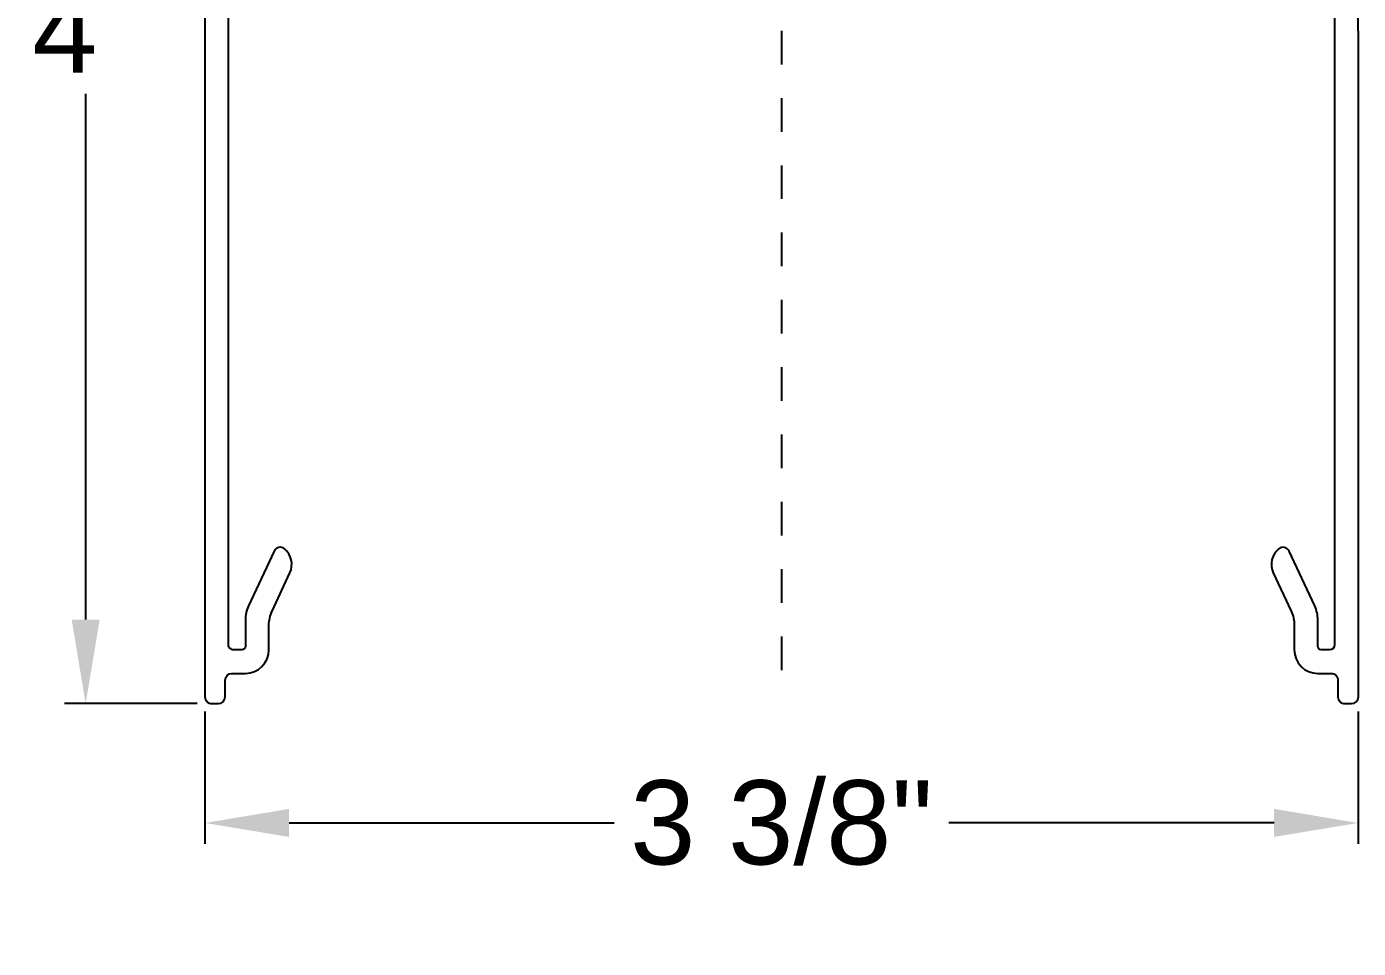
# Model space of a CAD drawing. Header units: inches. Extents: x -2.24 to 5.76, y -0.73 to 5.69.
# Drawn here: x -2.244 to 1.714, y -0.727 to 2.012 of the extents above; entities that cross this region are included whole.
import ezdxf

# ---------------------------------------------------------------- set-up
doc = ezdxf.new("R2010")
doc.units = ezdxf.units.IN
doc.header["$LTSCALE"] = 0.5
doc.header["$MEASUREMENT"] = 0
doc.linetypes.add('PHANTOM', pattern=[0.5, 0.25, -0.05, 0.05, -0.05, 0.05, -0.05])
doc.layers.get('Defpoints').update_dxf_attribs({"linetype": 'CONTINUOUS'})
doc.layers.add('Construction', color=60, linetype='PHANTOM', plot=False)
doc.layers.add('CUST DWG', color=60, linetype='CONTINUOUS', lineweight=20)
doc.layers.add('Housing', color=150, linetype='CONTINUOUS')
doc.styles.get("Standard").update_dxf_attribs({"font": 'arial.ttf'})
doc.dimstyles.new('LSAD_CustDims', dxfattribs={"dimtxt": 1, "dimasz": 1, "dimexe": 0.0625, "dimexo": 0.042969, "dimgap": 0.0625, "dimtad": 0, "dimtih": 1, "dimtoh": 1, "dimdec": 3, "dimzin": 0, "dimdsep": 46, "dimlunit": 4, "dimtxsty": 'Standard', "dimcen": 0.125, "dimclrd": 256, "dimclre": 256, "dimclrt": 256, "dimadec": 0, "dimazin": 0, "dimtfac": 1, "dimtdec": 3, "dimtix": 1, "dimtofl": 0, "dimtmove": 0, "dimatfit": 3, "dimfxl": 1, "dimfrac": 2, "dimtolj": 1, "dimtzin": 0, "dimarcsym": 0})

# ---------------------------------------------------------------- blocks, each defined once
blk = doc.blocks.new('*D0')
at = {"layer": 'CUST DWG', "lineweight": -2, "ltscale": 0.5, "transparency": 16777216}
for p, q in [((-1.7367, 4), (-2.1308, 4)), ((-2.0683, 3.75), (-2.0683, 2.1875)), ((-2.0683, 0.25), (-2.0683, 1.8125)), ((-1.7367, 0), (-2.1308, 0))]:
    blk.add_line(p, q, dxfattribs=at)
at = {"layer": 'CUST DWG', "ltscale": 0.5, "transparency": 16777216}
for points in [[(-2.11, 3.75), (-2.0267, 3.75), (-2.0683, 4)], [(-2.11, 0.25), (-2.0267, 0.25), (-2.0683, 0)]]:
    blk.add_solid(points, dxfattribs=at)
at = {"layer": 'Defpoints', "color": 0, "ltscale": 0.5, "transparency": 16777216}
for p in [(-2.0683, 4), (-1.6938, 4), (-1.6938, 0)]:
    blk.add_point(p, dxfattribs=at)
at = {"layer": 'CUST DWG', "ltscale": 0.5, "transparency": 16777216, "insert": (-2.0683, 2), "char_height": 0.25, "attachment_point": 5}
blk.add_mtext('\\A1;4"', dxfattribs=at)
blk = doc.blocks.new('*D1')
at = {"layer": 'CUST DWG', "lineweight": -2, "ltscale": 0.5, "transparency": 16777216}
for p, q in [((-1.7138, -0.023), (-1.7138, -0.4171)), ((1.7137, -0.023), (1.7137, -0.4171)), ((-1.4638, -0.3546), (-0.4974, -0.3546)), ((1.4637, -0.3546), (0.4974, -0.3546))]:
    blk.add_line(p, q, dxfattribs=at)
at = {"layer": 'CUST DWG', "ltscale": 0.5, "transparency": 16777216}
for points in [[(-1.4638, -0.3129), (-1.4638, -0.3962), (-1.7138, -0.3546)], [(1.4637, -0.3129), (1.4637, -0.3962), (1.7137, -0.3546)]]:
    blk.add_solid(points, dxfattribs=at)
at = {"layer": 'Defpoints', "color": 0, "ltscale": 0.5, "transparency": 16777216}
for p in [(-1.7138, 0.02), (1.7137, 0.02), (-1.7138, -0.3546)]:
    blk.add_point(p, dxfattribs=at)
at = {"layer": 'CUST DWG', "ltscale": 0.5, "transparency": 16777216, "insert": (0, -0.3546), "char_height": 0.25, "attachment_point": 5}
blk.add_mtext('\\A1;3 3/8"', dxfattribs=at)

msp = doc.modelspace()

# ---------------------------------------------------------------- linework, layer by layer
at = {"layer": 'Construction', "ltscale": 0.5, "transparency": 16777216}
msp.add_line((0, 4), (0, 0), dxfattribs=at)
at = {"layer": 'Housing', "linetype": 'Continuous', "transparency": 16777216}
for points in [[(-1.7138, 3.98), (-1.7138, 0.02, 0.414214), (-1.6938, 0), (-1.6738, 0, 0.414211), (-1.6538, 0.02), (-1.6538, 0.07, -0.414213), (-1.6338, 0.09), (-1.5938, 0.09, 0.414213), (-1.5238, 0.16), (-1.5238, 0.2328, -0.109518), (-1.5144, 0.2751), (-1.4614, 0.3886, 0.342129), (-1.4777, 0.4603, 0.490315), (-1.5085, 0.4533), (-1.5844, 0.2906, 0.109518), (-1.5938, 0.2483), (-1.5938, 0.17, -0.414214), (-1.6038, 0.16), (-1.6288, 0.16, -0.414216), (-1.6438, 0.175), (-1.6438, 2.7118, -0.414215)], [(1.6437, 2.7118), (1.6437, 0.175, -0.414213), (1.6287, 0.16), (1.6037, 0.16, -0.414214), (1.5937, 0.17), (1.5937, 0.2483, 0.109518), (1.5844, 0.2906), (1.5085, 0.4533, 0.490315), (1.4777, 0.4603, 0.34213), (1.4614, 0.3886), (1.5144, 0.2751, -0.109518), (1.5237, 0.2328), (1.5237, 0.16, 0.414213), (1.5937, 0.09), (1.6337, 0.09, -0.414214), (1.6537, 0.07), (1.6537, 0.02, 0.414214), (1.6737, 0), (1.6937, 0, 0.414211), (1.7142, 0.02), (1.7137, 3.98, 0.414222)]]:
    msp.add_lwpolyline(points, format="xyb", dxfattribs=at)

# ---------------------------------------------------------------- dimensions: what is measured, and where the dimension line sits
at = {"layer": 'CUST DWG', "ltscale": 0.5, "transparency": 16777216}
for base, p1, p2, angle, picture, middle in [((-2.0683, 4), (-1.6938, 0), (-1.6938, 4), 90, '*D0', (-2.0683, 2)), ((-1.7137503, -0.3545715), (1.7137499, 0.02), (-1.7137503, 0.02), 180, '*D1', (-0.0000002, -0.3545715))]:
    dim = msp.add_linear_dim(base=base, p1=p1, p2=p2, angle=angle, dimstyle='LSAD_CustDims', override={"dimtxt": 0.25, "dimasz": 0.25}, dxfattribs=at)
    dim.commit()
    dim.dimension.update_dxf_attribs({"geometry": picture, "text_midpoint": middle})

doc.saveas('drawing.dxf')
